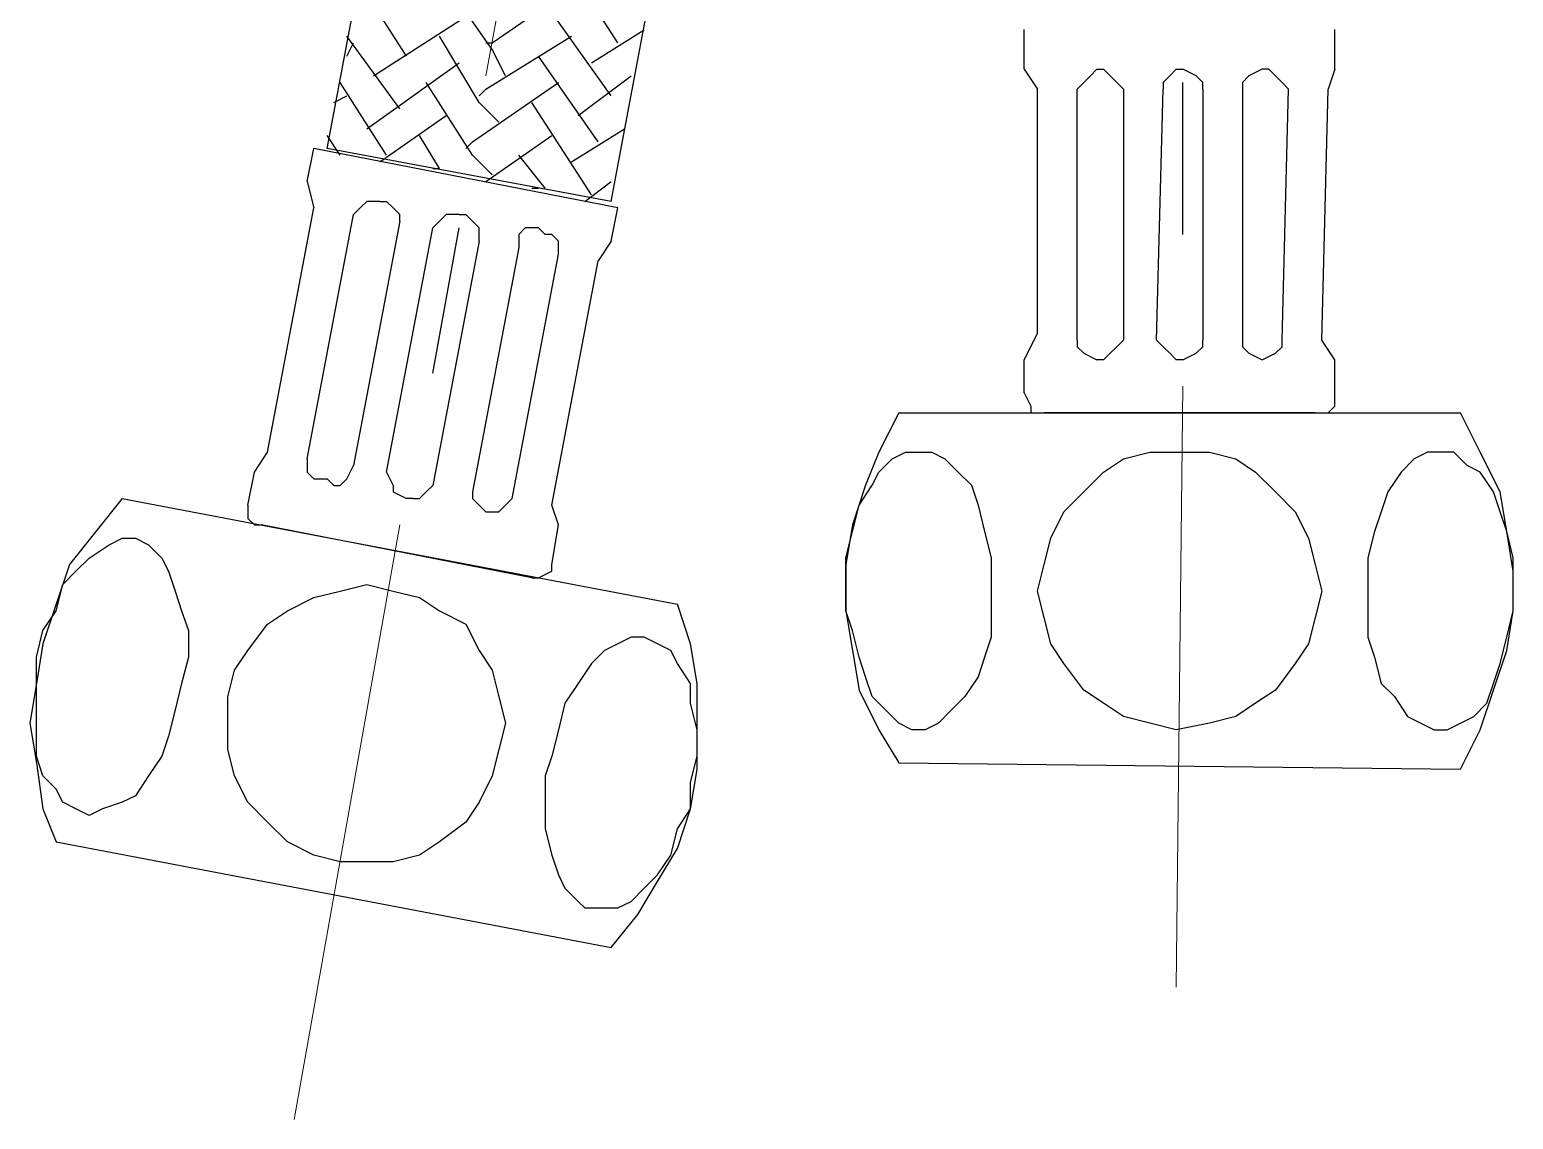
# Model space of a CAD drawing. Extents: x 0 to 1128, y 0 to 827.
# Drawn here: x 347.5 to 410.8, y 99.9 to 146.4 of the extents above; entities that cross this region are included whole.
import ezdxf

# ---------------------------------------------------------------- set-up
doc = ezdxf.new("R2010")
doc.units = 0
doc.header["$LTSCALE"] = 4
doc.header["$MEASUREMENT"] = 0
doc.linetypes.add('CENTER2', pattern=[28.575, 19.05, -3.175, 3.175, -3.175])
doc.layers.get('0').update_dxf_attribs({"linetype": 'CONTINUOUS'})
doc.layers.add('Cneter', color=1, linetype='CENTER2', lineweight=13)

msp = doc.modelspace()

# ---------------------------------------------------------------- linework, layer by layer
for points in [[(360.214, 141.349), (360.214, 141.349), (372.342, 205.635), (372.342, 205.635)], [(372.342, 139.093), (372.342, 139.093), (384.469, 203.663), (384.469, 203.663)], [(372.624, 145.86), (372.624, 145.86), (370.085, 149.807), (370.085, 149.807)], [(363.599, 145.297), (363.599, 145.297), (361.625, 148.399), (361.625, 148.399)], [(372.342, 143.606), (372.342, 143.606), (369.522, 147.553), (369.522, 147.553)], [(362.19, 144.451), (362.19, 144.451), (366.138, 146.988), (366.138, 146.988)], [(371.496, 145.014), (371.496, 145.014), (373.753, 146.425), (373.753, 146.425)], [(389.97, 144.734), (389.97, 144.734), (389.97, 146.427), (389.97, 146.427)], [(403.226, 144.734), (403.226, 144.734), (403.226, 146.427), (403.226, 146.427)], [(363.316, 143.04), (363.316, 143.04), (361.06, 146.142), (361.06, 146.142)], [(361.06, 145.297), (361.06, 145.297), (361.342, 145.86), (361.342, 145.86)], [(361.908, 142.195), (361.908, 142.195), (365.857, 145.014), (365.857, 145.014)], [(371.779, 141.632), (371.779, 141.632), (369.24, 145.297), (369.24, 145.297)], [(370.933, 142.76), (370.933, 142.76), (373.189, 144.451), (373.189, 144.451)], [(389.97, 144.734), (389.97, 144.734), (390.535, 143.888), (390.535, 143.888)], [(393.072, 144.734), (393.072, 144.734), (393.353, 144.734), (393.353, 144.734)], [(396.457, 144.734), (396.457, 144.734), (396.739, 144.734), (396.739, 144.734)], [(400.404, 144.734), (400.404, 144.734), (400.124, 144.734), (400.124, 144.734)], [(403.226, 144.734), (403.226, 144.734), (402.945, 143.888), (402.945, 143.888)], [(362.753, 141.069), (362.753, 141.069), (360.779, 144.169), (360.779, 144.169)], [(390.535, 133.456), (390.535, 133.456), (390.535, 143.888), (390.535, 143.888)], [(392.226, 133.173), (392.226, 133.173), (392.226, 143.888), (392.226, 143.888)], [(394.202, 143.888), (394.202, 143.888), (394.202, 133.173), (394.202, 133.173)], [(395.611, 133.173), (395.611, 133.173), (395.894, 143.888), (395.894, 143.888)], [(396.739, 137.684), (396.739, 137.684), (396.739, 144.171), (396.739, 144.171)], [(397.585, 143.888), (397.585, 143.888), (397.585, 133.173), (397.585, 133.173)], [(399.278, 143.888), (399.278, 143.888), (399.278, 133.173), (399.278, 133.173)], [(400.969, 133.173), (400.969, 133.173), (401.252, 143.888), (401.252, 143.888)], [(402.661, 133.173), (402.661, 133.173), (402.945, 143.888), (402.945, 143.888)], [(360.497, 143.323), (360.497, 143.323), (361.06, 143.606), (361.06, 143.606)], [(371.496, 139.377), (371.496, 139.377), (368.959, 143.323), (368.959, 143.323)], [(362.471, 140.786), (362.471, 140.786), (365.292, 142.76), (365.292, 142.76)], [(360.779, 141.069), (360.779, 141.069), (360.214, 141.914), (360.214, 141.914)], [(365.01, 140.504), (365.01, 140.504), (364.162, 141.914), (364.162, 141.914)], [(366.983, 139.938), (366.983, 139.938), (369.805, 141.914), (369.805, 141.914)], [(370.651, 140.786), (370.651, 140.786), (372.907, 142.195), (372.907, 142.195)], [(359.369, 139.938), (359.369, 139.938), (359.651, 141.349), (359.651, 141.349)], [(372.624, 138.812), (372.624, 138.812), (359.651, 141.349), (359.651, 141.349)], [(372.342, 139.093), (372.342, 139.093), (360.214, 141.349), (360.214, 141.349)], [(369.522, 139.658), (369.522, 139.658), (368.394, 141.069), (368.394, 141.069)], [(359.369, 139.938), (359.369, 139.938), (359.651, 138.812), (359.651, 138.812)], [(364.727, 140.504), (364.727, 140.504), (365.01, 140.504), (365.01, 140.504)], [(371.214, 139.093), (371.214, 139.093), (372.342, 139.938), (372.342, 139.938)], [(368.959, 139.658), (368.959, 139.658), (369.24, 139.658), (369.24, 139.658)], [(357.675, 128.38), (357.675, 128.38), (359.651, 138.812), (359.651, 138.812)], [(362.471, 139.093), (362.471, 139.093), (362.753, 139.093), (362.753, 139.093)], [(372.342, 137.402), (372.342, 137.402), (372.624, 138.812), (372.624, 138.812)], [(359.369, 128.098), (359.369, 128.098), (361.342, 138.53), (361.342, 138.53)], [(363.316, 138.247), (363.316, 138.247), (361.342, 127.815), (361.342, 127.815)], [(365.857, 138.53), (365.857, 138.53), (366.138, 138.53), (366.138, 138.53)], [(362.753, 127.535), (362.753, 127.535), (364.727, 137.967), (364.727, 137.967)], [(364.727, 131.763), (364.727, 131.763), (365.857, 137.967), (365.857, 137.967)], [(369.522, 137.684), (369.522, 137.684), (369.24, 137.967), (369.24, 137.967)], [(366.703, 137.402), (366.703, 137.402), (364.727, 126.969), (364.727, 126.969)], [(368.394, 137.121), (368.394, 137.121), (366.418, 126.687), (366.418, 126.687)], [(368.114, 126.406), (368.114, 126.406), (370.085, 136.836), (370.085, 136.836)], [(372.342, 137.402), (372.342, 137.402), (371.779, 136.556), (371.779, 136.556)], [(369.805, 126.124), (369.805, 126.124), (371.779, 136.556), (371.779, 136.556)], [(389.97, 132.328), (389.97, 132.328), (390.535, 133.456), (390.535, 133.456)], [(403.226, 132.328), (403.226, 132.328), (402.661, 133.173), (402.661, 133.173)], [(389.97, 130.919), (389.97, 130.919), (389.97, 132.328), (389.97, 132.328)], [(393.353, 132.328), (393.353, 132.328), (393.072, 132.328), (393.072, 132.328)], [(396.739, 132.328), (396.739, 132.328), (396.457, 132.328), (396.457, 132.328)], [(403.226, 130.634), (403.226, 130.634), (403.226, 132.328), (403.226, 132.328)], [(384.61, 130.073), (384.61, 130.073), (408.584, 130.073), (408.584, 130.073)], [(402.38, 130.073), (402.38, 130.073), (390.816, 130.073), (390.816, 130.073)], [(357.112, 127.535), (357.112, 127.535), (357.675, 128.38), (357.675, 128.38)], [(356.83, 126.124), (356.83, 126.124), (357.112, 127.535), (357.112, 127.535)], [(360.497, 126.969), (360.497, 126.969), (360.214, 127.252), (360.214, 127.252)], [(351.471, 126.406), (351.471, 126.406), (375.163, 121.894), (375.163, 121.894)], [(363.881, 126.406), (363.881, 126.406), (363.599, 126.406), (363.599, 126.406)], [(370.085, 125.278), (370.085, 125.278), (369.805, 126.124), (369.805, 126.124)], [(366.983, 125.841), (366.983, 125.841), (367.264, 125.841), (367.264, 125.841)], [(368.959, 123.022), (368.959, 123.022), (357.395, 125.278), (357.395, 125.278)], [(369.805, 123.587), (369.805, 123.587), (370.085, 125.278), (370.085, 125.278)], [(384.61, 115.129), (384.61, 115.129), (408.584, 114.846), (408.584, 114.846)], [(348.652, 111.744), (348.652, 111.744), (372.342, 107.233), (372.342, 107.233)]]:
    msp.add_open_spline(points, degree=3)
for points, knots in [([(367.829, 144.451), (367.829, 144.451), (367.264, 145.579), (367.264, 145.579), (367.264, 145.579), (367.264, 145.579), (365.292, 148.399), (365.292, 148.399)], [0, 0, 0, 0, 0.5, 0.5, 0.5, 0.5, 1, 1, 1, 1]), ([(366.983, 145.86), (366.983, 145.86), (367.264, 145.86), (367.264, 145.86), (367.264, 145.86), (367.264, 145.86), (370.933, 148.399), (370.933, 148.399)], [0, 0, 0, 0, 0.5, 0.5, 0.5, 0.5, 1, 1, 1, 1]), ([(367.549, 142.477), (367.549, 142.477), (366.703, 143.323), (366.703, 143.323), (366.703, 143.323), (366.703, 143.323), (365.01, 146.142), (365.01, 146.142)], [0, 0, 0, 0, 0.5, 0.5, 0.5, 0.5, 1, 1, 1, 1]), ([(366.703, 143.606), (366.703, 143.606), (366.983, 143.886), (366.983, 143.886), (366.983, 143.886), (366.983, 143.886), (370.651, 146.142), (370.651, 146.142)], [0, 0, 0, 0, 0.5, 0.5, 0.5, 0.5, 1, 1, 1, 1]), ([(393.072, 144.734), (393.072, 144.734), (392.792, 144.451), (392.792, 144.451), (392.792, 144.451), (392.792, 144.451), (392.507, 144.171), (392.507, 144.171), (392.507, 144.171), (392.507, 144.171), (392.226, 143.888), (392.226, 143.888)], [0, 0, 0, 0, 0.333333, 0.333333, 0.333333, 0.333333, 0.666667, 0.666667, 0.666667, 0.666667, 1, 1, 1, 1]), ([(394.202, 143.888), (394.202, 143.888), (393.918, 144.171), (393.918, 144.171), (393.918, 144.171), (393.918, 144.171), (393.637, 144.451), (393.637, 144.451), (393.637, 144.451), (393.637, 144.451), (393.353, 144.734), (393.353, 144.734)], [0, 0, 0, 0, 0.333333, 0.333333, 0.333333, 0.333333, 0.666667, 0.666667, 0.666667, 0.666667, 1, 1, 1, 1]), ([(396.457, 144.734), (396.457, 144.734), (396.174, 144.451), (396.174, 144.451), (396.174, 144.451), (396.174, 144.451), (395.894, 144.171), (395.894, 144.171), (395.894, 144.171), (395.894, 144.171), (395.894, 143.888), (395.894, 143.888)], [0, 0, 0, 0, 0.333333, 0.333333, 0.333333, 0.333333, 0.666667, 0.666667, 0.666667, 0.666667, 1, 1, 1, 1]), ([(397.585, 143.888), (397.585, 143.888), (397.585, 144.171), (397.585, 144.171), (397.585, 144.171), (397.585, 144.171), (397.302, 144.451), (397.302, 144.451), (397.302, 144.451), (397.302, 144.451), (396.739, 144.734), (396.739, 144.734)], [0, 0, 0, 0, 0.333333, 0.333333, 0.333333, 0.333333, 0.666667, 0.666667, 0.666667, 0.666667, 1, 1, 1, 1]), ([(400.124, 144.734), (400.124, 144.734), (399.559, 144.451), (399.559, 144.451), (399.559, 144.451), (399.559, 144.451), (399.278, 144.171), (399.278, 144.171), (399.278, 144.171), (399.278, 144.171), (399.278, 143.888), (399.278, 143.888)], [0, 0, 0, 0, 0.333333, 0.333333, 0.333333, 0.333333, 0.666667, 0.666667, 0.666667, 0.666667, 1, 1, 1, 1]), ([(401.252, 143.888), (401.252, 143.888), (400.969, 144.171), (400.969, 144.171), (400.969, 144.171), (400.969, 144.171), (400.689, 144.451), (400.689, 144.451), (400.689, 144.451), (400.689, 144.451), (400.404, 144.734), (400.404, 144.734)], [0, 0, 0, 0, 0.333333, 0.333333, 0.333333, 0.333333, 0.666667, 0.666667, 0.666667, 0.666667, 1, 1, 1, 1]), ([(367.264, 140.223), (367.264, 140.223), (366.418, 141.069), (366.418, 141.069), (366.418, 141.069), (366.418, 141.069), (364.447, 144.169), (364.447, 144.169)], [0, 0, 0, 0, 0.5, 0.5, 0.5, 0.5, 1, 1, 1, 1]), ([(366.138, 141.349), (366.138, 141.349), (366.418, 141.632), (366.418, 141.632), (366.418, 141.632), (366.418, 141.632), (370.085, 144.169), (370.085, 144.169)], [0, 0, 0, 0, 0.5, 0.5, 0.5, 0.5, 1, 1, 1, 1]), ([(362.471, 139.093), (362.471, 139.093), (361.908, 139.093), (361.908, 139.093), (361.908, 139.093), (361.908, 139.093), (361.625, 138.812), (361.625, 138.812), (361.625, 138.812), (361.625, 138.812), (361.342, 138.53), (361.342, 138.53)], [0, 0, 0, 0, 0.333333, 0.333333, 0.333333, 0.333333, 0.666667, 0.666667, 0.666667, 0.666667, 1, 1, 1, 1]), ([(363.316, 138.247), (363.316, 138.247), (363.316, 138.53), (363.316, 138.53), (363.316, 138.53), (363.316, 138.53), (363.036, 138.812), (363.036, 138.812), (363.036, 138.812), (363.036, 138.812), (362.753, 139.093), (362.753, 139.093)], [0, 0, 0, 0, 0.333333, 0.333333, 0.333333, 0.333333, 0.666667, 0.666667, 0.666667, 0.666667, 1, 1, 1, 1]), ([(365.857, 138.53), (365.857, 138.53), (365.292, 138.53), (365.292, 138.53), (365.292, 138.53), (365.292, 138.53), (365.01, 138.247), (365.01, 138.247), (365.01, 138.247), (365.01, 138.247), (364.727, 137.967), (364.727, 137.967)], [0, 0, 0, 0, 0.333333, 0.333333, 0.333333, 0.333333, 0.666667, 0.666667, 0.666667, 0.666667, 1, 1, 1, 1]), ([(366.703, 137.402), (366.703, 137.402), (366.703, 137.967), (366.703, 137.967), (366.703, 137.967), (366.703, 137.967), (366.418, 138.247), (366.418, 138.247), (366.418, 138.247), (366.418, 138.247), (366.138, 138.53), (366.138, 138.53)], [0, 0, 0, 0, 0.333333, 0.333333, 0.333333, 0.333333, 0.666667, 0.666667, 0.666667, 0.666667, 1, 1, 1, 1]), ([(369.24, 137.967), (369.24, 137.967), (368.675, 137.967), (368.675, 137.967), (368.675, 137.967), (368.675, 137.967), (368.394, 137.684), (368.394, 137.684), (368.394, 137.684), (368.394, 137.684), (368.394, 137.121), (368.394, 137.121)], [0, 0, 0, 0, 0.333333, 0.333333, 0.333333, 0.333333, 0.666667, 0.666667, 0.666667, 0.666667, 1, 1, 1, 1]), ([(370.085, 136.836), (370.085, 136.836), (370.085, 137.402), (370.085, 137.402), (370.085, 137.402), (370.085, 137.402), (369.805, 137.684), (369.805, 137.684), (369.805, 137.684), (369.805, 137.684), (369.522, 137.684), (369.522, 137.684)], [0, 0, 0, 0, 0.333333, 0.333333, 0.333333, 0.333333, 0.666667, 0.666667, 0.666667, 0.666667, 1, 1, 1, 1]), ([(392.226, 133.173), (392.226, 133.173), (392.226, 132.891), (392.226, 132.891), (392.226, 132.891), (392.226, 132.891), (392.507, 132.61), (392.507, 132.61), (392.507, 132.61), (392.507, 132.61), (393.072, 132.328), (393.072, 132.328)], [0, 0, 0, 0, 0.333333, 0.333333, 0.333333, 0.333333, 0.666667, 0.666667, 0.666667, 0.666667, 1, 1, 1, 1]), ([(393.353, 132.328), (393.353, 132.328), (393.637, 132.61), (393.637, 132.61), (393.637, 132.61), (393.637, 132.61), (393.918, 132.891), (393.918, 132.891), (393.918, 132.891), (393.918, 132.891), (394.202, 133.173), (394.202, 133.173)], [0, 0, 0, 0, 0.333333, 0.333333, 0.333333, 0.333333, 0.666667, 0.666667, 0.666667, 0.666667, 1, 1, 1, 1]), ([(395.611, 133.173), (395.611, 133.173), (395.894, 132.891), (395.894, 132.891), (395.894, 132.891), (395.894, 132.891), (396.174, 132.61), (396.174, 132.61), (396.174, 132.61), (396.174, 132.61), (396.457, 132.328), (396.457, 132.328)], [0, 0, 0, 0, 0.333333, 0.333333, 0.333333, 0.333333, 0.666667, 0.666667, 0.666667, 0.666667, 1, 1, 1, 1]), ([(396.739, 132.328), (396.739, 132.328), (397.302, 132.61), (397.302, 132.61), (397.302, 132.61), (397.302, 132.61), (397.585, 132.891), (397.585, 132.891), (397.585, 132.891), (397.585, 132.891), (397.585, 133.173), (397.585, 133.173)], [0, 0, 0, 0, 0.333333, 0.333333, 0.333333, 0.333333, 0.666667, 0.666667, 0.666667, 0.666667, 1, 1, 1, 1]), ([(399.278, 133.173), (399.278, 133.173), (399.278, 132.891), (399.278, 132.891), (399.278, 132.891), (399.278, 132.891), (399.559, 132.61), (399.559, 132.61), (399.559, 132.61), (399.559, 132.61), (400.124, 132.328), (400.124, 132.328)], [0, 0, 0, 0, 0.333333, 0.333333, 0.333333, 0.333333, 0.666667, 0.666667, 0.666667, 0.666667, 1, 1, 1, 1]), ([(400.124, 132.328), (400.124, 132.328), (400.689, 132.61), (400.689, 132.61), (400.689, 132.61), (400.689, 132.61), (400.969, 132.891), (400.969, 132.891), (400.969, 132.891), (400.969, 132.891), (400.969, 133.173), (400.969, 133.173)], [0, 0, 0, 0, 0.333333, 0.333333, 0.333333, 0.333333, 0.666667, 0.666667, 0.666667, 0.666667, 1, 1, 1, 1]), ([(389.97, 130.919), (389.97, 130.919), (390.251, 130.354), (390.251, 130.354), (390.251, 130.354), (390.251, 130.354), (390.251, 130.073), (390.251, 130.073), (390.251, 130.073), (390.251, 130.073), (390.816, 130.073), (390.816, 130.073)], [0, 0, 0, 0, 0.333333, 0.333333, 0.333333, 0.333333, 0.666667, 0.666667, 0.666667, 0.666667, 1, 1, 1, 1]), ([(402.38, 130.073), (402.38, 130.073), (402.945, 130.073), (402.945, 130.073), (402.945, 130.073), (402.945, 130.073), (403.226, 130.354), (403.226, 130.354), (403.226, 130.354), (403.226, 130.354), (403.226, 130.634), (403.226, 130.634)], [0, 0, 0, 0, 0.333333, 0.333333, 0.333333, 0.333333, 0.666667, 0.666667, 0.666667, 0.666667, 1, 1, 1, 1]), ([(384.61, 130.073), (384.61, 130.073), (383.764, 128.38), (383.764, 128.38), (383.764, 128.38), (383.764, 128.38), (383.199, 126.971), (383.199, 126.971), (383.199, 126.971), (383.199, 126.971), (382.638, 125.28), (382.638, 125.28), (382.638, 125.28), (382.638, 125.28), (382.353, 123.587), (382.353, 123.587), (382.353, 123.587), (382.353, 123.587), (382.353, 121.613), (382.353, 121.613), (382.353, 121.613), (382.353, 121.613), (382.638, 119.922), (382.638, 119.922), (382.638, 119.922), (382.638, 119.922), (382.918, 118.231), (382.918, 118.231), (382.918, 118.231), (382.918, 118.231), (383.764, 116.537), (383.764, 116.537), (383.764, 116.537), (383.764, 116.537), (384.61, 115.129), (384.61, 115.129)], [0, 0, 0, 0, 0.111111, 0.111111, 0.111111, 0.111111, 0.222222, 0.222222, 0.222222, 0.222222, 0.333333, 0.333333, 0.333333, 0.333333, 0.444444, 0.444444, 0.444444, 0.444444, 0.555556, 0.555556, 0.555556, 0.555556, 0.666667, 0.666667, 0.666667, 0.666667, 0.777778, 0.777778, 0.777778, 0.777778, 0.888889, 0.888889, 0.888889, 0.888889, 1, 1, 1, 1]), ([(408.584, 114.846), (408.584, 114.846), (409.432, 116.537), (409.432, 116.537), (409.432, 116.537), (409.432, 116.537), (409.995, 118.231), (409.995, 118.231), (409.995, 118.231), (409.995, 118.231), (410.558, 119.922), (410.558, 119.922), (410.558, 119.922), (410.558, 119.922), (410.84, 121.613), (410.84, 121.613), (410.84, 121.613), (410.84, 121.613), (410.84, 123.304), (410.84, 123.304), (410.84, 123.304), (410.84, 123.304), (410.558, 124.996), (410.558, 124.996), (410.558, 124.996), (410.558, 124.996), (410.277, 126.689), (410.277, 126.689), (410.277, 126.689), (410.277, 126.689), (409.432, 128.38), (409.432, 128.38), (409.432, 128.38), (409.432, 128.38), (408.584, 130.073), (408.584, 130.073)], [0, 0, 0, 0, 0.111111, 0.111111, 0.111111, 0.111111, 0.222222, 0.222222, 0.222222, 0.222222, 0.333333, 0.333333, 0.333333, 0.333333, 0.444444, 0.444444, 0.444444, 0.444444, 0.555556, 0.555556, 0.555556, 0.555556, 0.666667, 0.666667, 0.666667, 0.666667, 0.777778, 0.777778, 0.777778, 0.777778, 0.888889, 0.888889, 0.888889, 0.888889, 1, 1, 1, 1]), ([(359.369, 128.098), (359.369, 128.098), (359.369, 127.535), (359.369, 127.535), (359.369, 127.535), (359.369, 127.535), (359.651, 127.252), (359.651, 127.252), (359.651, 127.252), (359.651, 127.252), (360.214, 127.252), (360.214, 127.252)], [0, 0, 0, 0, 0.333333, 0.333333, 0.333333, 0.333333, 0.666667, 0.666667, 0.666667, 0.666667, 1, 1, 1, 1]), ([(385.457, 128.38), (385.457, 128.38), (384.894, 128.38), (384.894, 128.38), (384.894, 128.38), (384.894, 128.38), (384.329, 128.098), (384.329, 128.098), (384.329, 128.098), (384.329, 128.098), (383.764, 127.535), (383.764, 127.535), (383.764, 127.535), (383.764, 127.535), (383.483, 126.971), (383.483, 126.971), (383.483, 126.971), (383.483, 126.971), (382.918, 126.126), (382.918, 126.126), (382.918, 126.126), (382.918, 126.126), (382.638, 124.996), (382.638, 124.996), (382.638, 124.996), (382.638, 124.996), (382.353, 123.869), (382.353, 123.869), (382.353, 123.869), (382.353, 123.869), (382.353, 122.741), (382.353, 122.741), (382.353, 122.741), (382.353, 122.741), (382.353, 121.613), (382.353, 121.613), (382.353, 121.613), (382.353, 121.613), (382.638, 120.767), (382.638, 120.767), (382.638, 120.767), (382.638, 120.767), (382.918, 119.639), (382.918, 119.639), (382.918, 119.639), (382.918, 119.639), (383.199, 118.794), (383.199, 118.794), (383.199, 118.794), (383.199, 118.794), (383.483, 117.948), (383.483, 117.948), (383.483, 117.948), (383.483, 117.948), (384.049, 117.383), (384.049, 117.383), (384.049, 117.383), (384.049, 117.383), (384.61, 116.82), (384.61, 116.82), (384.61, 116.82), (384.61, 116.82), (385.175, 116.537), (385.175, 116.537), (385.175, 116.537), (385.175, 116.537), (385.74, 116.537), (385.74, 116.537), (385.74, 116.537), (385.74, 116.537), (386.303, 116.82), (386.303, 116.82), (386.303, 116.82), (386.303, 116.82), (386.868, 117.383), (386.868, 117.383), (386.868, 117.383), (386.868, 117.383), (387.431, 117.948), (387.431, 117.948), (387.431, 117.948), (387.431, 117.948), (387.996, 118.794), (387.996, 118.794), (387.996, 118.794), (387.996, 118.794), (388.277, 119.639), (388.277, 119.639), (388.277, 119.639), (388.277, 119.639), (388.559, 120.485), (388.559, 120.485), (388.559, 120.485), (388.559, 120.485), (388.559, 121.613), (388.559, 121.613), (388.559, 121.613), (388.559, 121.613), (388.559, 122.741), (388.559, 122.741), (388.559, 122.741), (388.559, 122.741), (388.559, 123.869), (388.559, 123.869), (388.559, 123.869), (388.559, 123.869), (388.277, 124.996), (388.277, 124.996), (388.277, 124.996), (388.277, 124.996), (387.996, 126.126), (387.996, 126.126), (387.996, 126.126), (387.996, 126.126), (387.714, 126.971), (387.714, 126.971), (387.714, 126.971), (387.714, 126.971), (387.151, 127.535), (387.151, 127.535), (387.151, 127.535), (387.151, 127.535), (386.585, 128.098), (386.585, 128.098), (386.585, 128.098), (386.585, 128.098), (386.02, 128.38), (386.02, 128.38), (386.02, 128.38), (386.02, 128.38), (385.457, 128.38), (385.457, 128.38)], [0, 0, 0, 0, 0.030303, 0.030303, 0.030303, 0.030303, 0.060606, 0.060606, 0.060606, 0.060606, 0.090909, 0.090909, 0.090909, 0.090909, 0.121212, 0.121212, 0.121212, 0.121212, 0.151515, 0.151515, 0.151515, 0.151515, 0.181818, 0.181818, 0.181818, 0.181818, 0.212121, 0.212121, 0.212121, 0.212121, 0.242424, 0.242424, 0.242424, 0.242424, 0.272727, 0.272727, 0.272727, 0.272727, 0.30303, 0.30303, 0.30303, 0.30303, 0.333333, 0.333333, 0.333333, 0.333333, 0.363636, 0.363636, 0.363636, 0.363636, 0.393939, 0.393939, 0.393939, 0.393939, 0.424242, 0.424242, 0.424242, 0.424242, 0.454545, 0.454545, 0.454545, 0.454545, 0.484848, 0.484848, 0.484848, 0.484848, 0.515152, 0.515152, 0.515152, 0.515152, 0.545455, 0.545455, 0.545455, 0.545455, 0.575758, 0.575758, 0.575758, 0.575758, 0.606061, 0.606061, 0.606061, 0.606061, 0.636364, 0.636364, 0.636364, 0.636364, 0.666667, 0.666667, 0.666667, 0.666667, 0.69697, 0.69697, 0.69697, 0.69697, 0.727273, 0.727273, 0.727273, 0.727273, 0.757576, 0.757576, 0.757576, 0.757576, 0.787879, 0.787879, 0.787879, 0.787879, 0.818182, 0.818182, 0.818182, 0.818182, 0.848485, 0.848485, 0.848485, 0.848485, 0.878788, 0.878788, 0.878788, 0.878788, 0.909091, 0.909091, 0.909091, 0.909091, 0.939394, 0.939394, 0.939394, 0.939394, 0.969697, 0.969697, 0.969697, 0.969697, 1, 1, 1, 1]), ([(402.661, 122.459), (402.661, 122.459), (402.38, 123.587), (402.38, 123.587), (402.38, 123.587), (402.38, 123.587), (402.098, 124.715), (402.098, 124.715), (402.098, 124.715), (402.098, 124.715), (401.534, 125.841), (401.534, 125.841), (401.534, 125.841), (401.534, 125.841), (400.689, 126.689), (400.689, 126.689), (400.689, 126.689), (400.689, 126.689), (399.841, 127.535), (399.841, 127.535), (399.841, 127.535), (399.841, 127.535), (398.996, 128.098), (398.996, 128.098), (398.996, 128.098), (398.996, 128.098), (397.867, 128.38), (397.867, 128.38), (397.867, 128.38), (397.867, 128.38), (396.457, 128.38), (396.457, 128.38), (396.457, 128.38), (396.457, 128.38), (395.328, 128.38), (395.328, 128.38), (395.328, 128.38), (395.328, 128.38), (394.202, 128.098), (394.202, 128.098), (394.202, 128.098), (394.202, 128.098), (393.353, 127.535), (393.353, 127.535), (393.353, 127.535), (393.353, 127.535), (392.507, 126.689), (392.507, 126.689), (392.507, 126.689), (392.507, 126.689), (391.661, 125.841), (391.661, 125.841), (391.661, 125.841), (391.661, 125.841), (391.098, 124.715), (391.098, 124.715), (391.098, 124.715), (391.098, 124.715), (390.816, 123.587), (390.816, 123.587), (390.816, 123.587), (390.816, 123.587), (390.535, 122.459), (390.535, 122.459), (390.535, 122.459), (390.535, 122.459), (390.816, 121.331), (390.816, 121.331), (390.816, 121.331), (390.816, 121.331), (391.098, 120.204), (391.098, 120.204), (391.098, 120.204), (391.098, 120.204), (391.661, 119.359), (391.661, 119.359), (391.661, 119.359), (391.661, 119.359), (392.507, 118.231), (392.507, 118.231), (392.507, 118.231), (392.507, 118.231), (393.353, 117.665), (393.353, 117.665), (393.353, 117.665), (393.353, 117.665), (394.202, 117.102), (394.202, 117.102), (394.202, 117.102), (394.202, 117.102), (395.328, 116.82), (395.328, 116.82), (395.328, 116.82), (395.328, 116.82), (396.457, 116.537), (396.457, 116.537), (396.457, 116.537), (396.457, 116.537), (397.867, 116.82), (397.867, 116.82), (397.867, 116.82), (397.867, 116.82), (398.996, 117.102), (398.996, 117.102), (398.996, 117.102), (398.996, 117.102), (399.841, 117.665), (399.841, 117.665), (399.841, 117.665), (399.841, 117.665), (400.689, 118.231), (400.689, 118.231), (400.689, 118.231), (400.689, 118.231), (401.534, 119.359), (401.534, 119.359), (401.534, 119.359), (401.534, 119.359), (402.098, 120.204), (402.098, 120.204), (402.098, 120.204), (402.098, 120.204), (402.38, 121.331), (402.38, 121.331), (402.38, 121.331), (402.38, 121.331), (402.661, 122.459), (402.661, 122.459)], [0, 0, 0, 0, 0.03125, 0.03125, 0.03125, 0.03125, 0.0625, 0.0625, 0.0625, 0.0625, 0.09375, 0.09375, 0.09375, 0.09375, 0.125, 0.125, 0.125, 0.125, 0.15625, 0.15625, 0.15625, 0.15625, 0.1875, 0.1875, 0.1875, 0.1875, 0.21875, 0.21875, 0.21875, 0.21875, 0.25, 0.25, 0.25, 0.25, 0.28125, 0.28125, 0.28125, 0.28125, 0.3125, 0.3125, 0.3125, 0.3125, 0.34375, 0.34375, 0.34375, 0.34375, 0.375, 0.375, 0.375, 0.375, 0.40625, 0.40625, 0.40625, 0.40625, 0.4375, 0.4375, 0.4375, 0.4375, 0.46875, 0.46875, 0.46875, 0.46875, 0.5, 0.5, 0.5, 0.5, 0.53125, 0.53125, 0.53125, 0.53125, 0.5625, 0.5625, 0.5625, 0.5625, 0.59375, 0.59375, 0.59375, 0.59375, 0.625, 0.625, 0.625, 0.625, 0.65625, 0.65625, 0.65625, 0.65625, 0.6875, 0.6875, 0.6875, 0.6875, 0.71875, 0.71875, 0.71875, 0.71875, 0.75, 0.75, 0.75, 0.75, 0.78125, 0.78125, 0.78125, 0.78125, 0.8125, 0.8125, 0.8125, 0.8125, 0.84375, 0.84375, 0.84375, 0.84375, 0.875, 0.875, 0.875, 0.875, 0.90625, 0.90625, 0.90625, 0.90625, 0.9375, 0.9375, 0.9375, 0.9375, 0.96875, 0.96875, 0.96875, 0.96875, 1, 1, 1, 1]), ([(407.738, 128.38), (407.738, 128.38), (408.304, 128.38), (408.304, 128.38), (408.304, 128.38), (408.304, 128.38), (408.867, 127.817), (408.867, 127.817), (408.867, 127.817), (408.867, 127.817), (409.432, 127.535), (409.432, 127.535), (409.432, 127.535), (409.432, 127.535), (409.995, 126.689), (409.995, 126.689), (409.995, 126.689), (409.995, 126.689), (410.277, 125.841), (410.277, 125.841), (410.277, 125.841), (410.277, 125.841), (410.558, 124.996), (410.558, 124.996), (410.558, 124.996), (410.558, 124.996), (410.84, 123.869), (410.84, 123.869), (410.84, 123.869), (410.84, 123.869), (410.84, 122.741), (410.84, 122.741), (410.84, 122.741), (410.84, 122.741), (410.84, 121.613), (410.84, 121.613), (410.84, 121.613), (410.84, 121.613), (410.558, 120.485), (410.558, 120.485), (410.558, 120.485), (410.558, 120.485), (410.277, 119.359), (410.277, 119.359), (410.277, 119.359), (410.277, 119.359), (409.995, 118.511), (409.995, 118.511), (409.995, 118.511), (409.995, 118.511), (409.712, 117.665), (409.712, 117.665), (409.712, 117.665), (409.712, 117.665), (409.149, 117.102), (409.149, 117.102), (409.149, 117.102), (409.149, 117.102), (408.584, 116.82), (408.584, 116.82), (408.584, 116.82), (408.584, 116.82), (408.021, 116.537), (408.021, 116.537), (408.021, 116.537), (408.021, 116.537), (407.456, 116.537), (407.456, 116.537), (407.456, 116.537), (407.456, 116.537), (406.893, 116.82), (406.893, 116.82), (406.893, 116.82), (406.893, 116.82), (406.328, 117.102), (406.328, 117.102), (406.328, 117.102), (406.328, 117.102), (405.763, 117.948), (405.763, 117.948), (405.763, 117.948), (405.763, 117.948), (405.202, 118.511), (405.202, 118.511), (405.202, 118.511), (405.202, 118.511), (404.917, 119.639), (404.917, 119.639), (404.917, 119.639), (404.917, 119.639), (404.636, 120.485), (404.636, 120.485), (404.636, 120.485), (404.636, 120.485), (404.636, 121.613), (404.636, 121.613), (404.636, 121.613), (404.636, 121.613), (404.636, 122.741), (404.636, 122.741), (404.636, 122.741), (404.636, 122.741), (404.636, 123.869), (404.636, 123.869), (404.636, 123.869), (404.636, 123.869), (404.917, 124.996), (404.917, 124.996), (404.917, 124.996), (404.917, 124.996), (405.202, 125.841), (405.202, 125.841), (405.202, 125.841), (405.202, 125.841), (405.482, 126.689), (405.482, 126.689), (405.482, 126.689), (405.482, 126.689), (406.047, 127.535), (406.047, 127.535), (406.047, 127.535), (406.047, 127.535), (406.61, 128.098), (406.61, 128.098), (406.61, 128.098), (406.61, 128.098), (407.173, 128.38), (407.173, 128.38), (407.173, 128.38), (407.173, 128.38), (407.738, 128.38), (407.738, 128.38)], [0, 0, 0, 0, 0.030303, 0.030303, 0.030303, 0.030303, 0.060606, 0.060606, 0.060606, 0.060606, 0.090909, 0.090909, 0.090909, 0.090909, 0.121212, 0.121212, 0.121212, 0.121212, 0.151515, 0.151515, 0.151515, 0.151515, 0.181818, 0.181818, 0.181818, 0.181818, 0.212121, 0.212121, 0.212121, 0.212121, 0.242424, 0.242424, 0.242424, 0.242424, 0.272727, 0.272727, 0.272727, 0.272727, 0.30303, 0.30303, 0.30303, 0.30303, 0.333333, 0.333333, 0.333333, 0.333333, 0.363636, 0.363636, 0.363636, 0.363636, 0.393939, 0.393939, 0.393939, 0.393939, 0.424242, 0.424242, 0.424242, 0.424242, 0.454545, 0.454545, 0.454545, 0.454545, 0.484848, 0.484848, 0.484848, 0.484848, 0.515152, 0.515152, 0.515152, 0.515152, 0.545455, 0.545455, 0.545455, 0.545455, 0.575758, 0.575758, 0.575758, 0.575758, 0.606061, 0.606061, 0.606061, 0.606061, 0.636364, 0.636364, 0.636364, 0.636364, 0.666667, 0.666667, 0.666667, 0.666667, 0.69697, 0.69697, 0.69697, 0.69697, 0.727273, 0.727273, 0.727273, 0.727273, 0.757576, 0.757576, 0.757576, 0.757576, 0.787879, 0.787879, 0.787879, 0.787879, 0.818182, 0.818182, 0.818182, 0.818182, 0.848485, 0.848485, 0.848485, 0.848485, 0.878788, 0.878788, 0.878788, 0.878788, 0.909091, 0.909091, 0.909091, 0.909091, 0.939394, 0.939394, 0.939394, 0.939394, 0.969697, 0.969697, 0.969697, 0.969697, 1, 1, 1, 1]), ([(360.497, 126.969), (360.497, 126.969), (360.779, 126.969), (360.779, 126.969), (360.779, 126.969), (360.779, 126.969), (361.06, 127.252), (361.06, 127.252), (361.06, 127.252), (361.06, 127.252), (361.342, 127.815), (361.342, 127.815)], [0, 0, 0, 0, 0.333333, 0.333333, 0.333333, 0.333333, 0.666667, 0.666667, 0.666667, 0.666667, 1, 1, 1, 1]), ([(362.753, 127.535), (362.753, 127.535), (363.036, 126.969), (363.036, 126.969), (363.036, 126.969), (363.036, 126.969), (363.036, 126.687), (363.036, 126.687), (363.036, 126.687), (363.036, 126.687), (363.599, 126.406), (363.599, 126.406)], [0, 0, 0, 0, 0.333333, 0.333333, 0.333333, 0.333333, 0.666667, 0.666667, 0.666667, 0.666667, 1, 1, 1, 1]), ([(363.881, 126.406), (363.881, 126.406), (364.162, 126.406), (364.162, 126.406), (364.162, 126.406), (364.162, 126.406), (364.447, 126.687), (364.447, 126.687), (364.447, 126.687), (364.447, 126.687), (364.727, 126.969), (364.727, 126.969)], [0, 0, 0, 0, 0.333333, 0.333333, 0.333333, 0.333333, 0.666667, 0.666667, 0.666667, 0.666667, 1, 1, 1, 1]), ([(366.418, 126.687), (366.418, 126.687), (366.418, 126.406), (366.418, 126.406), (366.418, 126.406), (366.418, 126.406), (366.703, 126.124), (366.703, 126.124), (366.703, 126.124), (366.703, 126.124), (366.983, 125.841), (366.983, 125.841)], [0, 0, 0, 0, 0.333333, 0.333333, 0.333333, 0.333333, 0.666667, 0.666667, 0.666667, 0.666667, 1, 1, 1, 1]), ([(351.471, 126.406), (351.471, 126.406), (350.343, 124.996), (350.343, 124.996), (350.343, 124.996), (350.343, 124.996), (349.215, 123.587), (349.215, 123.587), (349.215, 123.587), (349.215, 123.587), (348.652, 121.894), (348.652, 121.894), (348.652, 121.894), (348.652, 121.894), (348.087, 120.202), (348.087, 120.202), (348.087, 120.202), (348.087, 120.202), (347.806, 118.511), (347.806, 118.511), (347.806, 118.511), (347.806, 118.511), (347.522, 116.82), (347.522, 116.82), (347.522, 116.82), (347.522, 116.82), (347.806, 115.129), (347.806, 115.129), (347.806, 115.129), (347.806, 115.129), (348.087, 113.153), (348.087, 113.153), (348.087, 113.153), (348.087, 113.153), (348.652, 111.744), (348.652, 111.744)], [0, 0, 0, 0, 0.111111, 0.111111, 0.111111, 0.111111, 0.222222, 0.222222, 0.222222, 0.222222, 0.333333, 0.333333, 0.333333, 0.333333, 0.444444, 0.444444, 0.444444, 0.444444, 0.555556, 0.555556, 0.555556, 0.555556, 0.666667, 0.666667, 0.666667, 0.666667, 0.777778, 0.777778, 0.777778, 0.777778, 0.888889, 0.888889, 0.888889, 0.888889, 1, 1, 1, 1]), ([(356.83, 126.124), (356.83, 126.124), (356.83, 125.561), (356.83, 125.561), (356.83, 125.561), (356.83, 125.561), (357.112, 125.278), (357.112, 125.278), (357.112, 125.278), (357.112, 125.278), (357.395, 125.278), (357.395, 125.278)], [0, 0, 0, 0, 0.333333, 0.333333, 0.333333, 0.333333, 0.666667, 0.666667, 0.666667, 0.666667, 1, 1, 1, 1]), ([(367.264, 125.841), (367.264, 125.841), (367.549, 125.841), (367.549, 125.841), (367.549, 125.841), (367.549, 125.841), (367.829, 126.124), (367.829, 126.124), (367.829, 126.124), (367.829, 126.124), (368.114, 126.406), (368.114, 126.406)], [0, 0, 0, 0, 0.333333, 0.333333, 0.333333, 0.333333, 0.666667, 0.666667, 0.666667, 0.666667, 1, 1, 1, 1]), ([(352.036, 124.715), (352.036, 124.715), (351.471, 124.715), (351.471, 124.715), (351.471, 124.715), (351.471, 124.715), (350.908, 124.433), (350.908, 124.433), (350.908, 124.433), (350.908, 124.433), (350.061, 123.867), (350.061, 123.867), (350.061, 123.867), (350.061, 123.867), (349.498, 123.304), (349.498, 123.304), (349.498, 123.304), (349.498, 123.304), (348.932, 122.739), (348.932, 122.739), (348.932, 122.739), (348.932, 122.739), (348.652, 121.613), (348.652, 121.613), (348.652, 121.613), (348.652, 121.613), (348.087, 120.767), (348.087, 120.767), (348.087, 120.767), (348.087, 120.767), (347.806, 119.637), (347.806, 119.637), (347.806, 119.637), (347.806, 119.637), (347.806, 118.511), (347.806, 118.511), (347.806, 118.511), (347.806, 118.511), (347.806, 117.385), (347.806, 117.385), (347.806, 117.385), (347.806, 117.385), (347.806, 116.255), (347.806, 116.255), (347.806, 116.255), (347.806, 116.255), (347.806, 115.409), (347.806, 115.409), (347.806, 115.409), (347.806, 115.409), (348.087, 114.563), (348.087, 114.563), (348.087, 114.563), (348.087, 114.563), (348.652, 113.998), (348.652, 113.998), (348.652, 113.998), (348.652, 113.998), (348.932, 113.437), (348.932, 113.437), (348.932, 113.437), (348.932, 113.437), (349.498, 113.153), (349.498, 113.153), (349.498, 113.153), (349.498, 113.153), (350.061, 112.872), (350.061, 112.872), (350.061, 112.872), (350.061, 112.872), (350.626, 113.153), (350.626, 113.153), (350.626, 113.153), (350.626, 113.153), (351.471, 113.437), (351.471, 113.437), (351.471, 113.437), (351.471, 113.437), (352.036, 113.718), (352.036, 113.718), (352.036, 113.718), (352.036, 113.718), (352.6, 114.563), (352.6, 114.563), (352.6, 114.563), (352.6, 114.563), (353.163, 115.409), (353.163, 115.409), (353.163, 115.409), (353.163, 115.409), (353.445, 116.255), (353.445, 116.255), (353.445, 116.255), (353.445, 116.255), (353.728, 117.385), (353.728, 117.385), (353.728, 117.385), (353.728, 117.385), (354.008, 118.511), (354.008, 118.511), (354.008, 118.511), (354.008, 118.511), (354.293, 119.637), (354.293, 119.637), (354.293, 119.637), (354.293, 119.637), (354.293, 120.767), (354.293, 120.767), (354.293, 120.767), (354.293, 120.767), (354.008, 121.613), (354.008, 121.613), (354.008, 121.613), (354.008, 121.613), (353.728, 122.459), (353.728, 122.459), (353.728, 122.459), (353.728, 122.459), (353.445, 123.304), (353.445, 123.304), (353.445, 123.304), (353.445, 123.304), (353.163, 123.867), (353.163, 123.867), (353.163, 123.867), (353.163, 123.867), (352.6, 124.433), (352.6, 124.433), (352.6, 124.433), (352.6, 124.433), (352.036, 124.715), (352.036, 124.715)], [0, 0, 0, 0, 0.030303, 0.030303, 0.030303, 0.030303, 0.060606, 0.060606, 0.060606, 0.060606, 0.090909, 0.090909, 0.090909, 0.090909, 0.121212, 0.121212, 0.121212, 0.121212, 0.151515, 0.151515, 0.151515, 0.151515, 0.181818, 0.181818, 0.181818, 0.181818, 0.212121, 0.212121, 0.212121, 0.212121, 0.242424, 0.242424, 0.242424, 0.242424, 0.272727, 0.272727, 0.272727, 0.272727, 0.30303, 0.30303, 0.30303, 0.30303, 0.333333, 0.333333, 0.333333, 0.333333, 0.363636, 0.363636, 0.363636, 0.363636, 0.393939, 0.393939, 0.393939, 0.393939, 0.424242, 0.424242, 0.424242, 0.424242, 0.454545, 0.454545, 0.454545, 0.454545, 0.484848, 0.484848, 0.484848, 0.484848, 0.515152, 0.515152, 0.515152, 0.515152, 0.545455, 0.545455, 0.545455, 0.545455, 0.575758, 0.575758, 0.575758, 0.575758, 0.606061, 0.606061, 0.606061, 0.606061, 0.636364, 0.636364, 0.636364, 0.636364, 0.666667, 0.666667, 0.666667, 0.666667, 0.69697, 0.69697, 0.69697, 0.69697, 0.727273, 0.727273, 0.727273, 0.727273, 0.757576, 0.757576, 0.757576, 0.757576, 0.787879, 0.787879, 0.787879, 0.787879, 0.818182, 0.818182, 0.818182, 0.818182, 0.848485, 0.848485, 0.848485, 0.848485, 0.878788, 0.878788, 0.878788, 0.878788, 0.909091, 0.909091, 0.909091, 0.909091, 0.939394, 0.939394, 0.939394, 0.939394, 0.969697, 0.969697, 0.969697, 0.969697, 1, 1, 1, 1]), ([(368.959, 123.022), (368.959, 123.022), (369.24, 123.022), (369.24, 123.022), (369.24, 123.022), (369.24, 123.022), (369.805, 123.304), (369.805, 123.304), (369.805, 123.304), (369.805, 123.304), (369.805, 123.587), (369.805, 123.587)], [0, 0, 0, 0, 0.333333, 0.333333, 0.333333, 0.333333, 0.666667, 0.666667, 0.666667, 0.666667, 1, 1, 1, 1]), ([(367.829, 116.82), (367.829, 116.82), (367.549, 117.946), (367.549, 117.946), (367.549, 117.946), (367.549, 117.946), (367.264, 119.076), (367.264, 119.076), (367.264, 119.076), (367.264, 119.076), (366.703, 119.922), (366.703, 119.922), (366.703, 119.922), (366.703, 119.922), (366.138, 121.048), (366.138, 121.048), (366.138, 121.048), (366.138, 121.048), (365.01, 121.613), (365.01, 121.613), (365.01, 121.613), (365.01, 121.613), (364.162, 122.176), (364.162, 122.176), (364.162, 122.176), (364.162, 122.176), (363.036, 122.459), (363.036, 122.459), (363.036, 122.459), (363.036, 122.459), (361.908, 122.739), (361.908, 122.739), (361.908, 122.739), (361.908, 122.739), (360.779, 122.459), (360.779, 122.459), (360.779, 122.459), (360.779, 122.459), (359.651, 122.176), (359.651, 122.176), (359.651, 122.176), (359.651, 122.176), (358.521, 121.613), (358.521, 121.613), (358.521, 121.613), (358.521, 121.613), (357.675, 121.048), (357.675, 121.048), (357.675, 121.048), (357.675, 121.048), (356.83, 119.922), (356.83, 119.922), (356.83, 119.922), (356.83, 119.922), (356.265, 119.076), (356.265, 119.076), (356.265, 119.076), (356.265, 119.076), (355.984, 117.946), (355.984, 117.946), (355.984, 117.946), (355.984, 117.946), (355.984, 116.82), (355.984, 116.82), (355.984, 116.82), (355.984, 116.82), (355.984, 115.69), (355.984, 115.69), (355.984, 115.69), (355.984, 115.69), (356.265, 114.563), (356.265, 114.563), (356.265, 114.563), (356.265, 114.563), (356.83, 113.437), (356.83, 113.437), (356.83, 113.437), (356.83, 113.437), (357.675, 112.59), (357.675, 112.59), (357.675, 112.59), (357.675, 112.59), (358.521, 111.744), (358.521, 111.744), (358.521, 111.744), (358.521, 111.744), (359.651, 111.181), (359.651, 111.181), (359.651, 111.181), (359.651, 111.181), (360.779, 110.898), (360.779, 110.898), (360.779, 110.898), (360.779, 110.898), (361.908, 110.898), (361.908, 110.898), (361.908, 110.898), (361.908, 110.898), (363.036, 110.898), (363.036, 110.898), (363.036, 110.898), (363.036, 110.898), (364.162, 111.181), (364.162, 111.181), (364.162, 111.181), (364.162, 111.181), (365.01, 111.744), (365.01, 111.744), (365.01, 111.744), (365.01, 111.744), (366.138, 112.59), (366.138, 112.59), (366.138, 112.59), (366.138, 112.59), (366.703, 113.437), (366.703, 113.437), (366.703, 113.437), (366.703, 113.437), (367.264, 114.563), (367.264, 114.563), (367.264, 114.563), (367.264, 114.563), (367.549, 115.69), (367.549, 115.69), (367.549, 115.69), (367.549, 115.69), (367.829, 116.82), (367.829, 116.82)], [0, 0, 0, 0, 0.03125, 0.03125, 0.03125, 0.03125, 0.0625, 0.0625, 0.0625, 0.0625, 0.09375, 0.09375, 0.09375, 0.09375, 0.125, 0.125, 0.125, 0.125, 0.15625, 0.15625, 0.15625, 0.15625, 0.1875, 0.1875, 0.1875, 0.1875, 0.21875, 0.21875, 0.21875, 0.21875, 0.25, 0.25, 0.25, 0.25, 0.28125, 0.28125, 0.28125, 0.28125, 0.3125, 0.3125, 0.3125, 0.3125, 0.34375, 0.34375, 0.34375, 0.34375, 0.375, 0.375, 0.375, 0.375, 0.40625, 0.40625, 0.40625, 0.40625, 0.4375, 0.4375, 0.4375, 0.4375, 0.46875, 0.46875, 0.46875, 0.46875, 0.5, 0.5, 0.5, 0.5, 0.53125, 0.53125, 0.53125, 0.53125, 0.5625, 0.5625, 0.5625, 0.5625, 0.59375, 0.59375, 0.59375, 0.59375, 0.625, 0.625, 0.625, 0.625, 0.65625, 0.65625, 0.65625, 0.65625, 0.6875, 0.6875, 0.6875, 0.6875, 0.71875, 0.71875, 0.71875, 0.71875, 0.75, 0.75, 0.75, 0.75, 0.78125, 0.78125, 0.78125, 0.78125, 0.8125, 0.8125, 0.8125, 0.8125, 0.84375, 0.84375, 0.84375, 0.84375, 0.875, 0.875, 0.875, 0.875, 0.90625, 0.90625, 0.90625, 0.90625, 0.9375, 0.9375, 0.9375, 0.9375, 0.96875, 0.96875, 0.96875, 0.96875, 1, 1, 1, 1]), ([(372.342, 107.233), (372.342, 107.233), (373.47, 108.642), (373.47, 108.642), (373.47, 108.642), (373.47, 108.642), (374.316, 110.051), (374.316, 110.051), (374.316, 110.051), (374.316, 110.051), (375.163, 111.461), (375.163, 111.461), (375.163, 111.461), (375.163, 111.461), (375.726, 113.153), (375.726, 113.153), (375.726, 113.153), (375.726, 113.153), (376.011, 114.844), (376.011, 114.844), (376.011, 114.844), (376.011, 114.844), (376.011, 116.82), (376.011, 116.82), (376.011, 116.82), (376.011, 116.82), (376.011, 118.511), (376.011, 118.511), (376.011, 118.511), (376.011, 118.511), (375.726, 120.202), (375.726, 120.202), (375.726, 120.202), (375.726, 120.202), (375.163, 121.894), (375.163, 121.894)], [0, 0, 0, 0, 0.111111, 0.111111, 0.111111, 0.111111, 0.222222, 0.222222, 0.222222, 0.222222, 0.333333, 0.333333, 0.333333, 0.333333, 0.444444, 0.444444, 0.444444, 0.444444, 0.555556, 0.555556, 0.555556, 0.555556, 0.666667, 0.666667, 0.666667, 0.666667, 0.777778, 0.777778, 0.777778, 0.777778, 0.888889, 0.888889, 0.888889, 0.888889, 1, 1, 1, 1]), ([(373.753, 120.485), (373.753, 120.485), (374.316, 120.202), (374.316, 120.202), (374.316, 120.202), (374.316, 120.202), (374.881, 119.922), (374.881, 119.922), (374.881, 119.922), (374.881, 119.922), (375.163, 119.357), (375.163, 119.357), (375.163, 119.357), (375.163, 119.357), (375.726, 118.511), (375.726, 118.511), (375.726, 118.511), (375.726, 118.511), (375.726, 117.665), (375.726, 117.665), (375.726, 117.665), (375.726, 117.665), (376.011, 116.535), (376.011, 116.535), (376.011, 116.535), (376.011, 116.535), (376.011, 115.409), (376.011, 115.409), (376.011, 115.409), (376.011, 115.409), (375.726, 114.283), (375.726, 114.283), (375.726, 114.283), (375.726, 114.283), (375.726, 113.153), (375.726, 113.153), (375.726, 113.153), (375.726, 113.153), (375.163, 112.307), (375.163, 112.307), (375.163, 112.307), (375.163, 112.307), (374.881, 111.181), (374.881, 111.181), (374.881, 111.181), (374.881, 111.181), (374.316, 110.335), (374.316, 110.335), (374.316, 110.335), (374.316, 110.335), (373.753, 109.77), (373.753, 109.77), (373.753, 109.77), (373.753, 109.77), (373.189, 109.205), (373.189, 109.205), (373.189, 109.205), (373.189, 109.205), (372.624, 108.925), (372.624, 108.925), (372.624, 108.925), (372.624, 108.925), (372.061, 108.925), (372.061, 108.925), (372.061, 108.925), (372.061, 108.925), (371.214, 108.925), (371.214, 108.925), (371.214, 108.925), (371.214, 108.925), (370.933, 109.205), (370.933, 109.205), (370.933, 109.205), (370.933, 109.205), (370.368, 109.77), (370.368, 109.77), (370.368, 109.77), (370.368, 109.77), (370.085, 110.335), (370.085, 110.335), (370.085, 110.335), (370.085, 110.335), (369.805, 111.181), (369.805, 111.181), (369.805, 111.181), (369.805, 111.181), (369.522, 112.307), (369.522, 112.307), (369.522, 112.307), (369.522, 112.307), (369.522, 113.437), (369.522, 113.437), (369.522, 113.437), (369.522, 113.437), (369.522, 114.563), (369.522, 114.563), (369.522, 114.563), (369.522, 114.563), (369.805, 115.409), (369.805, 115.409), (369.805, 115.409), (369.805, 115.409), (370.085, 116.535), (370.085, 116.535), (370.085, 116.535), (370.085, 116.535), (370.368, 117.665), (370.368, 117.665), (370.368, 117.665), (370.368, 117.665), (370.933, 118.511), (370.933, 118.511), (370.933, 118.511), (370.933, 118.511), (371.496, 119.357), (371.496, 119.357), (371.496, 119.357), (371.496, 119.357), (372.061, 119.922), (372.061, 119.922), (372.061, 119.922), (372.061, 119.922), (372.624, 120.202), (372.624, 120.202), (372.624, 120.202), (372.624, 120.202), (373.189, 120.485), (373.189, 120.485), (373.189, 120.485), (373.189, 120.485), (373.753, 120.485), (373.753, 120.485)], [0, 0, 0, 0, 0.030303, 0.030303, 0.030303, 0.030303, 0.060606, 0.060606, 0.060606, 0.060606, 0.090909, 0.090909, 0.090909, 0.090909, 0.121212, 0.121212, 0.121212, 0.121212, 0.151515, 0.151515, 0.151515, 0.151515, 0.181818, 0.181818, 0.181818, 0.181818, 0.212121, 0.212121, 0.212121, 0.212121, 0.242424, 0.242424, 0.242424, 0.242424, 0.272727, 0.272727, 0.272727, 0.272727, 0.30303, 0.30303, 0.30303, 0.30303, 0.333333, 0.333333, 0.333333, 0.333333, 0.363636, 0.363636, 0.363636, 0.363636, 0.393939, 0.393939, 0.393939, 0.393939, 0.424242, 0.424242, 0.424242, 0.424242, 0.454545, 0.454545, 0.454545, 0.454545, 0.484848, 0.484848, 0.484848, 0.484848, 0.515152, 0.515152, 0.515152, 0.515152, 0.545455, 0.545455, 0.545455, 0.545455, 0.575758, 0.575758, 0.575758, 0.575758, 0.606061, 0.606061, 0.606061, 0.606061, 0.636364, 0.636364, 0.636364, 0.636364, 0.666667, 0.666667, 0.666667, 0.666667, 0.69697, 0.69697, 0.69697, 0.69697, 0.727273, 0.727273, 0.727273, 0.727273, 0.757576, 0.757576, 0.757576, 0.757576, 0.787879, 0.787879, 0.787879, 0.787879, 0.818182, 0.818182, 0.818182, 0.818182, 0.848485, 0.848485, 0.848485, 0.848485, 0.878788, 0.878788, 0.878788, 0.878788, 0.909091, 0.909091, 0.909091, 0.909091, 0.939394, 0.939394, 0.939394, 0.939394, 0.969697, 0.969697, 0.969697, 0.969697, 1, 1, 1, 1])]:
    msp.add_open_spline(points, degree=3, knots=knots)
at = {"layer": 'Cneter', "lineweight": 5, "ltscale": 0.5}
for points in [[(366.983, 144.451), (366.983, 144.451), (372.907, 176.313), (372.907, 176.313)], [(396.457, 105.542), (396.457, 105.542), (396.739, 131.2), (396.739, 131.2)], [(358.806, 99.901), (358.806, 99.901), (363.316, 125.278), (363.316, 125.278)]]:
    msp.add_open_spline(points, degree=3, dxfattribs=at)

doc.saveas('drawing.dxf')
